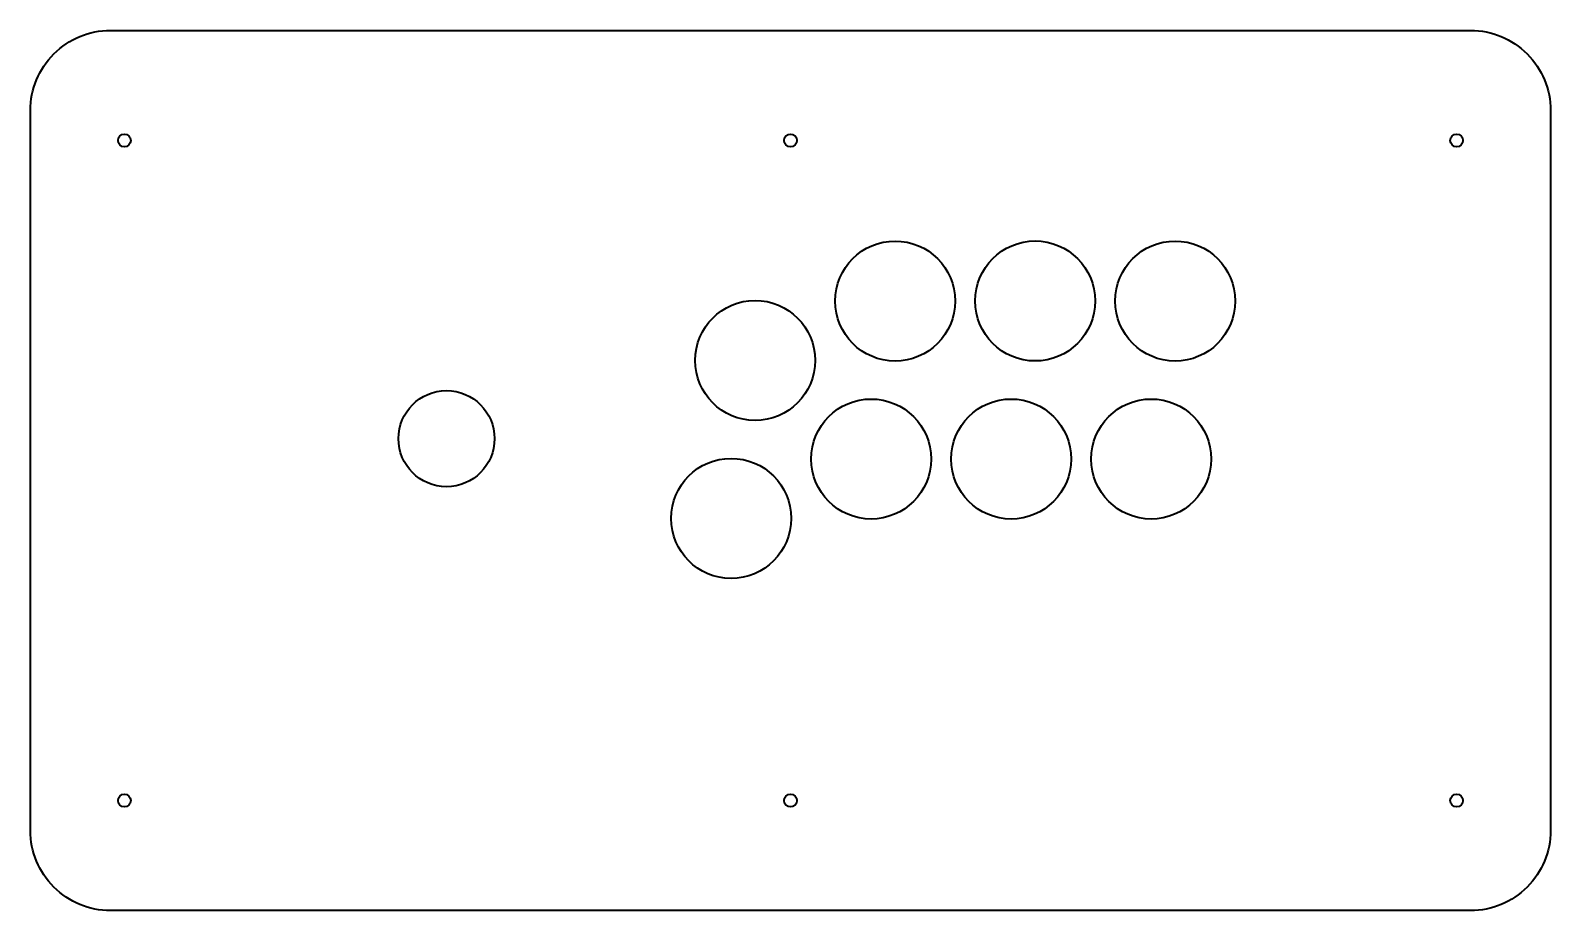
# Model space of a CAD drawing. Header units: millimetres. Extents: x -155 to 225, y -140 to 80.
import ezdxf

# ---------------------------------------------------------------- set-up
doc = ezdxf.new("R2010")
doc.units = ezdxf.units.MM
doc.header["$MEASUREMENT"] = 0
doc.layers.add('Layer 1', color=7, linetype='Continuous')

msp = doc.modelspace()

# ---------------------------------------------------------------- linework, layer by layer
at = {"layer": 'Layer 1', "color": 250, "lineweight": 35}
for centre, major_axis, ratio in [((61.242, 12.3579), (0, 15), 1), ((96.242, 12.3704), (0, 15), 1), ((131.242, 12.3579), (0, 15), 1), ((26.242, -2.4921), (0, 15), 1), ((-50.908, -22.0422), (0, 12.0001), 0.99999167), ((55.242, -27.1296), (0, 15), 1), ((90.2421, -27.1296), (0, 15), 1), ((125.242, -27.1296), (0, 15), 1), ((20.242, -41.9796), (0, 15), 1)]:
    msp.add_ellipse(centre, major_axis=major_axis, ratio=ratio, dxfattribs=at)
for points, knots in [([(-134.9162, -140.0007), (-134.9162, -140.0007), (205.0838, -140.0007), (205.0838, -140.0007), (210.3915, -139.9973), (215.4805, -137.8856), (219.2312, -134.1301), (222.9819, -130.3747), (225.0872, -125.3083), (225.0838, -120.0007), (225.0838, -120.0007), (225.0838, 59.9993), (225.0838, 59.9993), (225.0805, 65.307), (222.9688, 70.396), (219.2133, 74.1467), (215.4578, 77.8974), (210.3915, 80.0027), (205.0838, 79.9993), (205.0838, 79.9993), (-134.9162, 79.9993), (-134.9162, 79.9993), (-140.2239, 79.996), (-145.3128, 77.8843), (-149.0636, 74.1288), (-152.8143, 70.3734), (-154.9195, 65.307), (-154.9162, 59.9993), (-154.9162, 59.9993), (-154.9162, -120.0007), (-154.9162, -120.0007), (-154.9128, -125.3083), (-152.8012, -130.3973), (-149.0457, -134.148), (-145.2902, -137.8987), (-140.2239, -140.004), (-134.9162, -140.0007)], [0, 0, 0, 0, 0.08333333, 0.08333333, 0.08333333, 0.16666667, 0.16666667, 0.16666667, 0.25, 0.25, 0.25, 0.33333333, 0.33333333, 0.33333333, 0.41666667, 0.41666667, 0.41666667, 0.5, 0.5, 0.5, 0.58333333, 0.58333333, 0.58333333, 0.66666667, 0.66666667, 0.66666667, 0.75, 0.75, 0.75, 0.83333333, 0.83333333, 0.83333333, 0.91666667, 0.91666667, 0.91666667, 1, 1, 1, 1]), ([(-129.8163, 52.4993), (-129.8163, 53.383), (-130.5326, 54.0993), (-131.4163, 54.0993), (-132.3, 54.0993), (-133.0163, 53.383), (-133.0163, 52.4993), (-133.0163, 51.6156), (-132.3, 50.8993), (-131.4163, 50.8993), (-130.5326, 50.8993), (-129.8163, 51.6156), (-129.8163, 52.4993)], [0, 0, 0, 0, 0.25, 0.25, 0.25, 0.5, 0.5, 0.5, 0.75, 0.75, 0.75, 1, 1, 1, 1]), ([(36.6838, 52.4993), (36.6838, 53.383), (35.9675, 54.0993), (35.0838, 54.0993), (34.2001, 54.0993), (33.4838, 53.383), (33.4838, 52.4993), (33.4838, 51.6156), (34.2001, 50.8993), (35.0838, 50.8993), (35.9675, 50.8993), (36.6838, 51.6156), (36.6838, 52.4993)], [0, 0, 0, 0, 0.25, 0.25, 0.25, 0.5, 0.5, 0.5, 0.75, 0.75, 0.75, 1, 1, 1, 1]), ([(203.1837, 52.4993), (203.1837, 53.383), (202.4674, 54.0993), (201.5837, 54.0993), (200.7, 54.0993), (199.9837, 53.383), (199.9837, 52.4993), (199.9837, 51.6156), (200.7, 50.8993), (201.5837, 50.8993), (202.4674, 50.8993), (203.1837, 51.6156), (203.1837, 52.4993)], [0, 0, 0, 0, 0.25, 0.25, 0.25, 0.5, 0.5, 0.5, 0.75, 0.75, 0.75, 1, 1, 1, 1]), ([(-129.8163, -112.5007), (-129.8163, -111.617), (-130.5326, -110.9007), (-131.4163, -110.9007), (-132.3, -110.9007), (-133.0163, -111.617), (-133.0163, -112.5007), (-133.0163, -113.3844), (-132.3, -114.1007), (-131.4163, -114.1007), (-130.5326, -114.1007), (-129.8163, -113.3844), (-129.8163, -112.5007)], [0, 0, 0, 0, 0.25, 0.25, 0.25, 0.5, 0.5, 0.5, 0.75, 0.75, 0.75, 1, 1, 1, 1]), ([(36.6838, -112.5007), (36.6838, -111.617), (35.9675, -110.9007), (35.0838, -110.9007), (34.2001, -110.9007), (33.4838, -111.617), (33.4838, -112.5007), (33.4838, -113.3844), (34.2001, -114.1007), (35.0838, -114.1007), (35.9675, -114.1007), (36.6838, -113.3844), (36.6838, -112.5007)], [0, 0, 0, 0, 0.25, 0.25, 0.25, 0.5, 0.5, 0.5, 0.75, 0.75, 0.75, 1, 1, 1, 1]), ([(203.1837, -112.5007), (203.1837, -111.617), (202.4674, -110.9007), (201.5837, -110.9007), (200.7, -110.9007), (199.9837, -111.617), (199.9837, -112.5007), (199.9837, -113.3844), (200.7, -114.1007), (201.5837, -114.1007), (202.4674, -114.1007), (203.1837, -113.3844), (203.1837, -112.5007)], [0, 0, 0, 0, 0.25, 0.25, 0.25, 0.5, 0.5, 0.5, 0.75, 0.75, 0.75, 1, 1, 1, 1])]:
    msp.add_open_spline(points, degree=3, knots=knots, dxfattribs=at)

doc.saveas('drawing.dxf')
